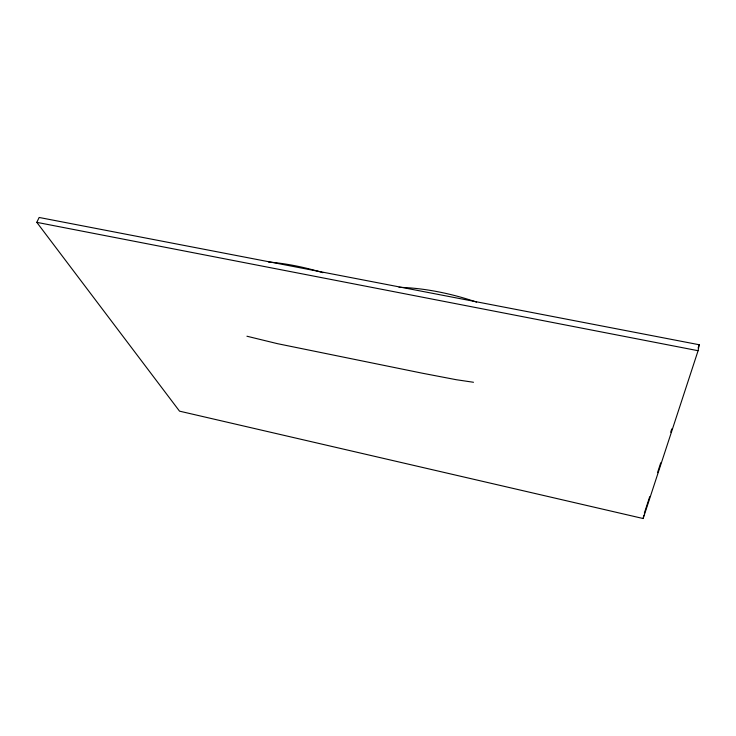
<?xml version="1.0" encoding="UTF-8"?>
<svg xmlns="http://www.w3.org/2000/svg" width="736" height="736" viewBox="0 0 736 736"><rect width="100%" height="100%" fill="white"/><g stroke="black" fill="none" stroke-linecap="round" stroke-linejoin="round"><path stroke-width="1.1" d="M698.087 350.713L699.2 344.742L39.155 217.47L36.8 222.346L179.529 411.157L643.154 518.53L698.087 350.713L36.8 222.346M643.154 518.53L643.788 515.292M644.359 513.112L649.704 496.708M657.533 472.659L660.744 462.815M670.708 432.207L671.784 428.922M698.133 348.018L699.2 344.742M473.487 382.269L456.21 379.702L422.464 373.235L277.408 343.657L246.937 336.223M268.456 262.007A124.025 49.192 19.1 0 1 322.911 272.679M399.032 287.325A119.407 49.321 16 0 1 476.542 302.119"/></g></svg>
